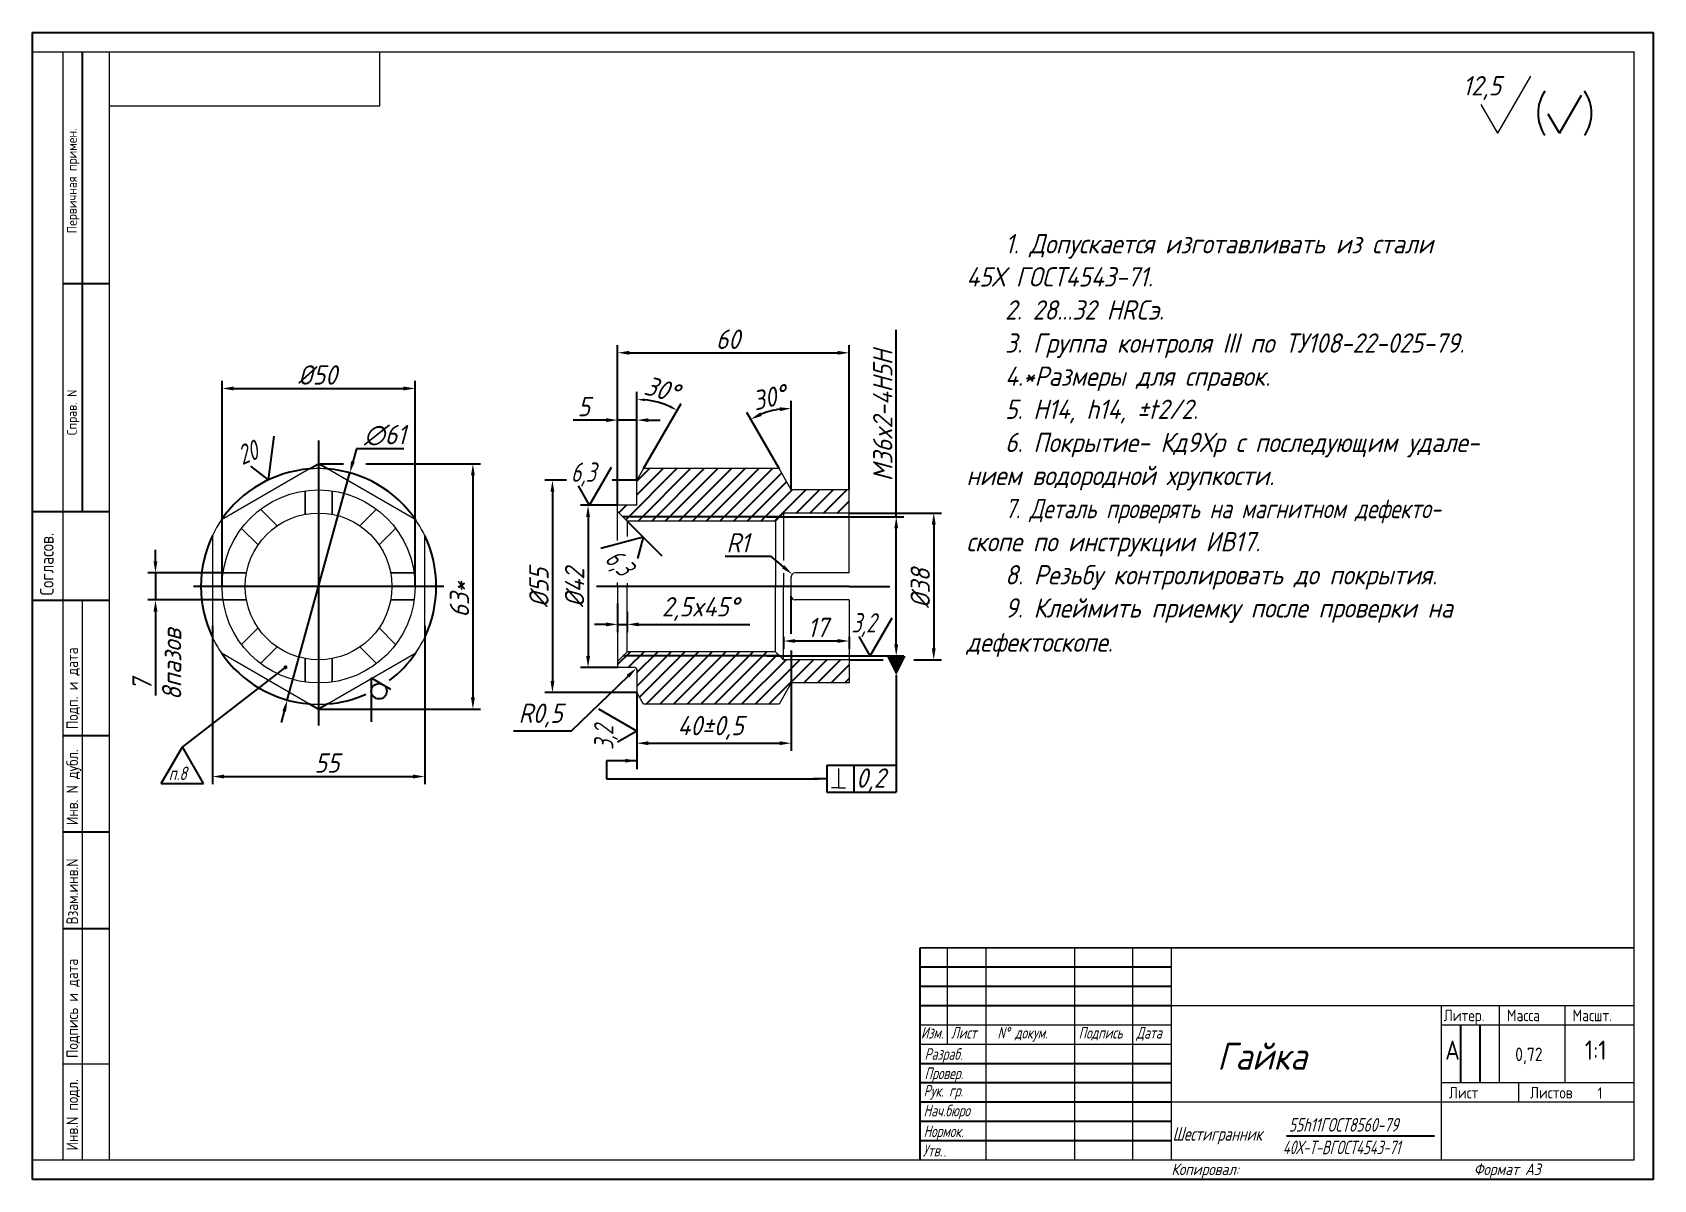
# Model space of a CAD drawing. Extents: x 4504 to 4924, y 0 to 297.
import ezdxf

# ---------------------------------------------------------------- set-up
doc = ezdxf.new("R2010")
doc.units = 0
doc.header["$MEASUREMENT"] = 0
doc.layers.get('0').update_dxf_attribs({"linetype": 'CONTINUOUS'})
doc.layers.get('DEFPOINTS').update_dxf_attribs({"linetype": 'CONTINUOUS'})
doc.layers.add('TOST', color=110, linetype='CONTINUOUS', lineweight=20)
doc.styles.get("Standard").update_dxf_attribs({"font": 'simplex.shx', "width": 0.85, "oblique": 15, "height": 5})
doc.dimstyles.get("Standard").update_dxf_attribs({"dimtxt": 5, "dimasz": 3, "dimexe": 2, "dimexo": 0, "dimgap": 1, "dimtad": 1, "dimdec": 0, "dimdsep": 46, "dimlunit": 6, "dimtxsty": 'STANDARD', "dimcen": 0.09, "dimclrt": 7, "dimadec": 0, "dimazin": 0, "dimtfac": 1, "dimtdec": 0, "dimtmove": 0, "dimatfit": 3, "dimfxl": 1, "dimtolj": 1, "dimtzin": 0, "dimarcsym": 0})

# ---------------------------------------------------------------- blocks, each defined once
blk = doc.blocks.new('*D177')
at = {"color": 0, "lineweight": -2, "transparency": 16777216}
for p, q in [((4660.21, 181.07), (4660.21, 203.97)), ((4661.94, 184.07), (4671.66, 200.9))]:
    blk.add_line(p, q, dxfattribs=at)
blk.add_arc((4660.21, 181.07), 20.91, 65.4831, 84.5169, dxfattribs=at)
at = {"color": 0, "transparency": 16777216}
for points in [[(4662.19, 201.54), (4662.22, 202.21), (4660.21, 201.97)], [(4669.04, 200.38), (4668.73, 199.79), (4670.66, 199.17)]]:
    blk.add_solid(points, dxfattribs=at)
at = {"layer": 'DEFPOINTS', "color": 0, "transparency": 16777216}
for p in [(4663.84, 201.66), (4660.21, 181.07), (4660.21, 181.07), (4661.94, 184.07), (4660.21, 174.57)]:
    blk.add_point(p, dxfattribs=at)
at = {"color": 7, "transparency": 16777216, "insert": (4666.62, 204.62), "char_height": 5, "attachment_point": 5, "rotation": 344.7679}
blk.add_mtext('\\A1;30°', dxfattribs=at)
blk = doc.blocks.new('*D178')
at = {"color": 0, "lineweight": -2, "transparency": 16777216}
for p, q in [((4655.21, 174.57), (4655.21, 198.63)), ((4660.21, 181.07), (4660.21, 198.63)), ((4652.21, 196.63), (4643.69, 196.63)), ((4660.21, 196.63), (4655.21, 196.63)), ((4663.21, 196.63), (4666.21, 196.63))]:
    blk.add_line(p, q, dxfattribs=at)
at = {"color": 0, "transparency": 16777216}
for points in [[(4652.21, 197.13), (4652.21, 196.13), (4655.21, 196.63)], [(4663.21, 197.13), (4663.21, 196.13), (4660.21, 196.63)]]:
    blk.add_solid(points, dxfattribs=at)
at = {"layer": 'DEFPOINTS', "color": 0, "transparency": 16777216}
for p in [(4660.21, 196.63), (4660.21, 181.07), (4655.21, 174.57)]:
    blk.add_point(p, dxfattribs=at)
at = {"color": 7, "transparency": 16777216, "insert": (4646.45, 200.13), "char_height": 5, "attachment_point": 5}
blk.add_mtext('\\A1;5', dxfattribs=at)
blk = doc.blocks.new('*D179')
at = {"color": 0, "lineweight": -2, "transparency": 16777216}
for p, q in [((4655.21, 174.57), (4655.21, 216.06)), ((4715.21, 178.57), (4715.21, 216.06)), ((4658.21, 214.06), (4712.21, 214.06))]:
    blk.add_line(p, q, dxfattribs=at)
at = {"color": 0, "transparency": 16777216}
for points in [[(4658.21, 214.56), (4658.21, 213.56), (4655.21, 214.06)], [(4712.21, 214.56), (4712.21, 213.56), (4715.21, 214.06)]]:
    blk.add_solid(points, dxfattribs=at)
at = {"layer": 'DEFPOINTS', "color": 0, "transparency": 16777216}
for p in [(4715.21, 214.06), (4715.21, 178.57), (4655.21, 174.57)]:
    blk.add_point(p, dxfattribs=at)
at = {"color": 7, "transparency": 16777216, "insert": (4683.79, 217.56), "char_height": 5, "attachment_point": 5}
blk.add_mtext('\\A1;60', dxfattribs=at)
blk = doc.blocks.new('*D180')
at = {"color": 0, "lineweight": -2, "transparency": 16777216}
for p, q in [((4700.21, 189.24), (4700.21, 201.66)), ((4697.03, 184.07), (4688.66, 198.57))]:
    blk.add_line(p, q, dxfattribs=at)
blk.add_arc((4700.21, 178.57), 21.09, 98.1559, 111.8441, dxfattribs=at)
at = {"color": 0, "transparency": 16777216}
for points in [[(4692.58, 197.7), (4692.14, 198.59), (4689.66, 196.83)], [(4697.18, 199.94), (4697.25, 198.95), (4700.21, 199.66)]]:
    blk.add_solid(points, dxfattribs=at)
at = {"layer": 'DEFPOINTS', "color": 0, "transparency": 16777216}
for p in [(4692.99, 198.39), (4700.21, 189.24), (4697.03, 184.07), (4700.21, 178.57), (4700.21, 178.57)]:
    blk.add_point(p, dxfattribs=at)
at = {"color": 7, "transparency": 16777216, "insert": (4694.45, 202.48), "char_height": 5, "attachment_point": 5, "rotation": 13.5291}
blk.add_mtext('\\A1;30°', dxfattribs=at)
blk = doc.blocks.new('*D181')
at = {"color": 0, "lineweight": -2, "transparency": 16777216}
for p, q in [((4655.21, 149.13), (4655.21, 141.74)), ((4657.71, 147.03), (4657.71, 141.74)), ((4652.21, 143.74), (4649.21, 143.74)), ((4655.21, 143.74), (4657.71, 143.74)), ((4660.71, 143.74), (4689.51, 143.74))]:
    blk.add_line(p, q, dxfattribs=at)
at = {"color": 0, "transparency": 16777216}
for points in [[(4652.21, 144.24), (4652.21, 143.24), (4655.21, 143.74)], [(4660.71, 144.24), (4660.71, 143.24), (4657.71, 143.74)]]:
    blk.add_solid(points, dxfattribs=at)
at = {"layer": 'DEFPOINTS', "color": 0, "transparency": 16777216}
for p in [(4655.21, 149.13), (4657.71, 147.03), (4657.71, 143.74)]:
    blk.add_point(p, dxfattribs=at)
at = {"color": 7, "transparency": 16777216, "insert": (4676.61, 147.72), "char_height": 5, "attachment_point": 5}
blk.add_mtext('\\A1;2,5x45%%d', dxfattribs=at)
blk = doc.blocks.new('*D182')
at = {"color": 0, "lineweight": -2, "transparency": 16777216}
for p, q in [((4655.21, 174.57), (4645.56, 174.57)), ((4647.56, 171.57), (4647.56, 135.57)), ((4655.21, 132.57), (4645.56, 132.57))]:
    blk.add_line(p, q, dxfattribs=at)
at = {"color": 0, "transparency": 16777216}
for points in [[(4647.06, 171.57), (4648.06, 171.57), (4647.56, 174.57)], [(4647.06, 135.57), (4648.06, 135.57), (4647.56, 132.57)]]:
    blk.add_solid(points, dxfattribs=at)
at = {"layer": 'DEFPOINTS', "color": 0, "transparency": 16777216}
for p in [(4655.21, 174.57), (4647.56, 132.57), (4655.21, 132.57)]:
    blk.add_point(p, dxfattribs=at)
at = {"color": 7, "transparency": 16777216, "insert": (4644.06, 153.23), "char_height": 5, "attachment_point": 5, "rotation": 90}
blk.add_mtext('\\A1;%%C42', dxfattribs=at)
blk = doc.blocks.new('*D183')
at = {"color": 0, "lineweight": -2, "transparency": 16777216}
for p, q in [((4642, 181.07), (4636.33, 181.07)), ((4638.33, 178.07), (4638.33, 129.07)), ((4660.21, 126.07), (4636.33, 126.07))]:
    blk.add_line(p, q, dxfattribs=at)
at = {"color": 0, "transparency": 16777216}
for points in [[(4637.83, 178.07), (4638.83, 178.07), (4638.33, 181.07)], [(4637.83, 129.07), (4638.83, 129.07), (4638.33, 126.07)]]:
    blk.add_solid(points, dxfattribs=at)
at = {"layer": 'DEFPOINTS', "color": 0, "transparency": 16777216}
for p in [(4642, 181.07), (4638.33, 126.07), (4660.21, 126.07)]:
    blk.add_point(p, dxfattribs=at)
at = {"color": 7, "transparency": 16777216, "insert": (4634.83, 153.23), "char_height": 5, "attachment_point": 5, "rotation": 90}
blk.add_mtext('\\A1;%%C55', dxfattribs=at)
blk = doc.blocks.new('*D184')
at = {"color": 0, "lineweight": -2, "transparency": 16777216}
for p, q in [((4715.21, 172.57), (4739.12, 172.57)), ((4737.12, 169.57), (4737.12, 137.57)), ((4731.98, 134.57), (4739.12, 134.57))]:
    blk.add_line(p, q, dxfattribs=at)
at = {"color": 0, "transparency": 16777216}
for points in [[(4736.62, 169.57), (4737.62, 169.57), (4737.12, 172.57)], [(4736.62, 137.57), (4737.62, 137.57), (4737.12, 134.57)]]:
    blk.add_solid(points, dxfattribs=at)
at = {"layer": 'DEFPOINTS', "color": 0, "transparency": 16777216}
for p in [(4715.21, 172.57), (4731.98, 134.57), (4737.12, 134.57)]:
    blk.add_point(p, dxfattribs=at)
at = {"color": 7, "transparency": 16777216, "insert": (4733.62, 153.04), "char_height": 5, "attachment_point": 5, "rotation": 90}
blk.add_mtext('\\A1;%%C38', dxfattribs=at)
blk = doc.blocks.new('*D185')
at = {"color": 0, "lineweight": -2, "transparency": 16777216}
for p, q in [((4700.21, 137.01), (4700.21, 110.98)), ((4660.21, 126.07), (4660.21, 110.98)), ((4663.21, 112.98), (4697.21, 112.98))]:
    blk.add_line(p, q, dxfattribs=at)
at = {"color": 0, "transparency": 16777216}
for points in [[(4663.21, 113.48), (4663.21, 112.48), (4660.21, 112.98)], [(4697.21, 113.48), (4697.21, 112.48), (4700.21, 112.98)]]:
    blk.add_solid(points, dxfattribs=at)
at = {"layer": 'DEFPOINTS', "color": 0, "transparency": 16777216}
for p in [(4700.21, 137.01), (4660.21, 126.07), (4700.21, 112.98)]:
    blk.add_point(p, dxfattribs=at)
at = {"color": 7, "transparency": 16777216, "insert": (4679.29, 116.96), "char_height": 5, "attachment_point": 5}
blk.add_mtext('\\A1;40%%P0,5', dxfattribs=at)
blk = doc.blocks.new('*D186')
at = {"color": 0, "lineweight": -2, "transparency": 16777216}
for p, q in [((4698.21, 140.56), (4698.21, 137.44)), ((4701.21, 139.44), (4712.21, 139.44)), ((4715.21, 140.56), (4715.21, 137.44))]:
    blk.add_line(p, q, dxfattribs=at)
at = {"color": 0, "transparency": 16777216}
for points in [[(4701.21, 139.94), (4701.21, 138.94), (4698.21, 139.44)], [(4712.21, 139.94), (4712.21, 138.94), (4715.21, 139.44)]]:
    blk.add_solid(points, dxfattribs=at)
at = {"layer": 'DEFPOINTS', "color": 0, "transparency": 16777216}
for p in [(4698.21, 140.56), (4715.21, 140.56), (4715.21, 139.44)]:
    blk.add_point(p, dxfattribs=at)
at = {"color": 7, "transparency": 16777216, "insert": (4707.07, 142.94), "char_height": 5, "attachment_point": 5}
blk.add_mtext('\\A1;17', dxfattribs=at)
blk = doc.blocks.new('*D187')
at = {"color": 0, "lineweight": -2, "transparency": 16777216}
for p, q in [((4727.4, 171.57), (4727.4, 219.99)), ((4693.84, 171.57), (4729.4, 171.57)), ((4727.4, 138.57), (4727.4, 168.57)), ((4693.84, 135.57), (4729.4, 135.57))]:
    blk.add_line(p, q, dxfattribs=at)
at = {"color": 0, "transparency": 16777216}
for points in [[(4726.9, 168.57), (4727.9, 168.57), (4727.4, 171.57)], [(4726.9, 138.57), (4727.9, 138.57), (4727.4, 135.57)]]:
    blk.add_solid(points, dxfattribs=at)
at = {"layer": 'DEFPOINTS', "color": 0, "transparency": 16777216}
for p in [(4693.84, 171.57), (4693.84, 135.57), (4727.4, 135.57)]:
    blk.add_point(p, dxfattribs=at)
at = {"color": 7, "transparency": 16777216, "insert": (4723.9, 197.78), "char_height": 5, "attachment_point": 5, "rotation": 90}
blk.add_mtext('\\A1;M36x2-4H5H', dxfattribs=at)
blk = doc.blocks.new('*D188')
at = {"color": 0, "lineweight": -2, "transparency": 16777216}
for p, q in [((4643.31, 116.17), (4657.91, 130.33)), ((4628.22, 116.17), (4643.31, 116.17))]:
    blk.add_line(p, q, dxfattribs=at)
at = {"color": 0, "transparency": 16777216}
blk.add_solid([(4657.56, 130.69), (4658.26, 129.97), (4660.07, 132.41)], dxfattribs=at)
at = {"layer": 'DEFPOINTS', "color": 0, "transparency": 16777216}
for p in [(4659.71, 132.07), (4660.07, 132.41)]:
    blk.add_point(p, dxfattribs=at)
at = {"color": 7, "transparency": 16777216, "insert": (4635.26, 120.15), "char_height": 5, "attachment_point": 5}
blk.add_mtext('\\A1;R0,5', dxfattribs=at)
blk = doc.blocks.new('*D189')
at = {"color": 0, "lineweight": -2, "transparency": 16777216}
for p, q in [((4552.74, 153.57), (4552.74, 206.82)), ((4602.74, 153.57), (4602.74, 206.82)), ((4555.74, 204.82), (4599.74, 204.82))]:
    blk.add_line(p, q, dxfattribs=at)
at = {"color": 0, "transparency": 16777216}
for points in [[(4555.74, 205.32), (4555.74, 204.32), (4552.74, 204.82)], [(4599.74, 205.32), (4599.74, 204.32), (4602.74, 204.82)]]:
    blk.add_solid(points, dxfattribs=at)
at = {"layer": 'DEFPOINTS', "color": 0, "transparency": 16777216}
for p in [(4602.74, 204.82), (4552.74, 153.57), (4602.74, 153.57)]:
    blk.add_point(p, dxfattribs=at)
at = {"color": 7, "transparency": 16777216, "insert": (4577.44, 208.32), "char_height": 5, "attachment_point": 5}
blk.add_mtext('\\A1;%%c50', dxfattribs=at)
blk = doc.blocks.new('*D190')
at = {"color": 0, "lineweight": -2, "transparency": 16777216}
for p, q in [((4587.56, 189.22), (4586.63, 185.86)), ((4599.84, 189.22), (4587.56, 189.22)), ((4569.64, 124.16), (4585.84, 182.97)), ((4568.84, 121.27), (4568.04, 118.38))]:
    blk.add_line(p, q, dxfattribs=at)
at = {"color": 0, "transparency": 16777216}
for points in [[(4586.15, 186), (4587.11, 185.73), (4585.84, 182.97)], [(4568.36, 121.4), (4569.32, 121.14), (4569.64, 124.16)]]:
    blk.add_solid(points, dxfattribs=at)
at = {"layer": 'DEFPOINTS', "color": 0, "transparency": 16777216}
for p in [(4585.84, 182.97), (4569.64, 124.16)]:
    blk.add_point(p, dxfattribs=at)
at = {"color": 7, "transparency": 16777216, "insert": (4594.92, 192.72), "char_height": 5, "attachment_point": 5}
blk.add_mtext('\\A1;∅61', dxfattribs=at)
blk = doc.blocks.new('*D191')
at = {"color": 0, "lineweight": -2, "transparency": 16777216}
for p, q in [((4550.24, 143.38), (4550.24, 102.35)), ((4605.24, 143.38), (4605.24, 102.35)), ((4553.24, 104.35), (4602.24, 104.35))]:
    blk.add_line(p, q, dxfattribs=at)
at = {"color": 0, "transparency": 16777216}
for points in [[(4553.24, 104.85), (4553.24, 103.85), (4550.24, 104.35)], [(4602.24, 104.85), (4602.24, 103.85), (4605.24, 104.35)]]:
    blk.add_solid(points, dxfattribs=at)
at = {"layer": 'DEFPOINTS', "color": 0, "transparency": 16777216}
for p in [(4550.24, 143.38), (4605.24, 143.38), (4605.24, 104.35)]:
    blk.add_point(p, dxfattribs=at)
at = {"color": 7, "transparency": 16777216, "insert": (4579.91, 107.85), "char_height": 5, "attachment_point": 5}
blk.add_mtext('\\A1;55', dxfattribs=at)
blk = doc.blocks.new('*D192')
at = {"color": 0, "lineweight": -2, "transparency": 16777216}
for p, q in [((4590.02, 185.32), (4619.73, 185.32)), ((4617.73, 182.32), (4617.73, 124.81)), ((4577.74, 121.81), (4619.73, 121.81))]:
    blk.add_line(p, q, dxfattribs=at)
at = {"color": 0, "transparency": 16777216}
for points in [[(4617.23, 182.32), (4618.23, 182.32), (4617.73, 185.32)], [(4617.23, 124.81), (4618.23, 124.81), (4617.73, 121.81)]]:
    blk.add_solid(points, dxfattribs=at)
at = {"layer": 'DEFPOINTS', "color": 0, "transparency": 16777216}
for p in [(4590.02, 185.32), (4577.74, 121.81), (4617.73, 121.81)]:
    blk.add_point(p, dxfattribs=at)
at = {"color": 7, "transparency": 16777216, "insert": (4614.23, 150.18), "char_height": 5, "attachment_point": 5, "rotation": 90}
blk.add_mtext('\\A1;63*', dxfattribs=at)
blk = doc.blocks.new('*D193')
at = {"color": 0, "lineweight": -2, "transparency": 16777216}
for p, q in [((4535.49, 160.07), (4535.49, 163.07)), ((4552.98, 157.07), (4533.49, 157.07)), ((4535.49, 157.07), (4535.49, 150.07)), ((4552.98, 150.07), (4533.49, 150.07)), ((4535.49, 147.07), (4535.49, 125.36))]:
    blk.add_line(p, q, dxfattribs=at)
at = {"color": 0, "transparency": 16777216}
for points in [[(4534.99, 160.07), (4535.99, 160.07), (4535.49, 157.07)], [(4534.99, 147.07), (4535.99, 147.07), (4535.49, 150.07)]]:
    blk.add_solid(points, dxfattribs=at)
at = {"layer": 'DEFPOINTS', "color": 0, "transparency": 16777216}
for p in [(4552.98, 157.07), (4535.49, 150.07), (4552.98, 150.07)]:
    blk.add_point(p, dxfattribs=at)
at = {"color": 7, "transparency": 16777216, "insert": (4531.99, 128.04), "char_height": 5, "attachment_point": 5, "rotation": 90}
blk.add_mtext('\\A1;7', dxfattribs=at)
blk = doc.blocks.new('*D194')
at = {"color": 0, "lineweight": -2, "transparency": 16777216}
for p, q in [((4683.04, 161.36), (4694.86, 161.36)), ((4694.86, 161.36), (4698.13, 158.63))]:
    blk.add_line(p, q, dxfattribs=at)
at = {"color": 0, "transparency": 16777216}
blk.add_solid([(4698.45, 159.01), (4697.81, 158.24), (4700.44, 156.71)], dxfattribs=at)
at = {"layer": 'DEFPOINTS', "color": 0, "transparency": 16777216}
for p in [(4700.44, 156.71), (4701.21, 156.07)]:
    blk.add_point(p, dxfattribs=at)
at = {"color": 7, "transparency": 16777216, "insert": (4686.34, 164.86), "char_height": 5, "attachment_point": 5}
blk.add_mtext('\\A1;R1', dxfattribs=at)

msp = doc.modelspace()

# ---------------------------------------------------------------- hatches: boundary and pattern name
h = msp.add_hatch()
h.set_pattern_fill('ANSI31', scale=20, style=0)
h.set_pattern_definition([(45, (14.05, 0), (-1.767767, 1.767767), [])])
h.paths.add_polyline_path([(4656.61, 135.57), (4655.21, 134.17), (4655.21, 132.57), (4659.71, 132.57, -0.414214), (4660.21, 132.07), (4660.21, 126.07), (4661.94, 123.07), (4697.03, 123.07), (4700.21, 128.57), (4715.21, 128.57), (4715.21, 134.57), (4698.21, 134.57), (4697.21, 135.57)])
h.paths.add_polyline_path([(4657.71, 136.67), (4656.61, 135.57), (4697.21, 135.57), (4696.11, 136.67)])
h.paths.add_polyline_path([(4697.21, 171.57), (4698.21, 172.57), (4715.21, 172.57), (4715.21, 178.57), (4700.21, 178.57), (4697.03, 184.07), (4661.94, 184.07), (4660.21, 181.07), (4660.21, 174.57), (4655.21, 174.57), (4655.21, 172.97), (4656.61, 171.57)])
h.paths.add_polyline_path([(4656.61, 171.57), (4657.71, 170.47), (4696.11, 170.47), (4697.21, 171.57)])

# ---------------------------------------------------------------- linework, layer by layer
at = {"color": 7}
for p, q in [((4503.61, 297), (4923.61, 297)), ((4503.61, 0), (4503.61, 297)), ((4923.61, 0), (4923.61, 297)), ((4516.61, 173), (4516.61, 292)), ((4899.21, 270.88), (4904.9, 280.74)), ((4899.21, 270.88), (4896.32, 275.88)), ((4511.61, 232), (4523.61, 232)), ((4564.74, 181.16), (4566.27, 192.44)), ((4577.74, 191.32), (4577.74, 117.58)), ((4700.21, 178.57), (4700.21, 189.24)), ((4575.41, 183.98), (4577.74, 185.32)), ((4580.06, 183.98), (4577.74, 185.32)), ((4577.74, 185.32), (4584.2, 185.32)), ((4564.74, 181.16), (4560.17, 184.69)), ((4647.95, 174.57), (4653.64, 184.42)), ((4660.21, 181.07), (4653.79, 181.07)), ((4647.95, 174.57), (4645.06, 179.57)), ((4503.61, 173), (4523.61, 173)), ((4697.21, 171.57), (4656.61, 171.57)), ((4657.71, 170.47), (4666.69, 161.48)), ((4661.83, 166.34), (4650.84, 163.4)), ((4661.83, 166.34), (4660.33, 160.77)), ((4610.19, 153.57), (4545.33, 153.57)), ((4715.21, 153.57), (4649.72, 153.57)), ((4715.21, 153.57), (4725.75, 153.57)), ((4503.61, 150), (4523.61, 150)), ((4700.21, 141.27), (4700.21, 151.07)), ((4720.64, 135.57), (4726.33, 145.42)), ((4720.64, 135.57), (4717.76, 140.57)), ((4697.21, 135.57), (4656.61, 135.57)), ((4715.21, 134.57), (4724.05, 134.57)), ((4727.4, 130.57), (4727.4, 104.09)), ((4591.41, 129.9), (4591.41, 118.52)), ((4591.41, 129.9), (4596.41, 127.01)), ((4575.41, 123.16), (4577.74, 121.81)), ((4580.06, 123.16), (4577.74, 121.81)), ((4660.21, 116.1), (4650.35, 121.79)), ((4511.42, 115), (4523.61, 115)), ((4660.21, 116.1), (4655.21, 113.21)), ((4536.96, 102.52), (4542.46, 112.05)), ((4547.96, 102.52), (4542.46, 112.05)), ((4660.21, 110.98), (4660.21, 106.28)), ((4709.45, 107.26), (4727.4, 107.26)), ((4709.45, 107.26), (4709.45, 100.26)), ((4716.45, 107.26), (4716.45, 100.26)), ((4727.4, 107.26), (4727.4, 100.26)), ((4727.4, 107.26), (4727.4, 100.26)), ((4536.96, 102.52), (4547.96, 102.52)), ((4709.45, 103.76), (4705.96, 103.76)), ((4709.45, 100.26), (4727.4, 100.26)), ((4511.61, 90), (4523.61, 90)), ((4511.61, 65), (4523.61, 65)), ((4733.61, 5), (4733.61, 60)), ((4798.61, 55), (4733.61, 55)), ((4798.61, 50), (4733.61, 50)), ((4798.61, 45), (4733.61, 45)), ((4873.61, 40), (4873.61, 25)), ((4878.61, 40), (4878.61, 25)), ((4798.61, 30), (4733.61, 30)), ((4798.61, 25), (4733.61, 25)), ((4798.61, 20), (4733.61, 20)), ((4798.61, 15), (4733.61, 15)), ((4798.61, 10), (4733.61, 10)), ((4828.47, 11.33), (4866.86, 11.33)), ((4923.61, 0), (4503.61, 0))]:
    msp.add_line(p, q, dxfattribs=at)
msp.add_lwpolyline([(4727.4, 135.57, 5, 0, 0), (4727.4, 130.57, 0, 0, 0)], format="xyseb", dxfattribs=at)
at = {"color": 7, "const_width": 0.5}
msp.add_lwpolyline([(4568.92, 132.63, 1), (4569.42, 132.63, 1)], format="xyb", close=True, dxfattribs=at)
at = {"color": 7}
msp.add_circle((4593.41, 126.43), 2, dxfattribs=at)
for centre, radius, start, end in [((4903.75, 276.09), 10.08, 145.452, 214.548), ((4897.44, 276.09), 10.08, 325.452, 34.548), ((4577.74, 153.57), 30.5, 94.3744, 145.6256), ((4577.74, 153.57), 30.5, 34.3744, 85.6256), ((4577.74, 153.57), 30.5, 154.3744, 205.6256), ((4577.74, 153.57), 30.5, 334.3744, 25.6256), ((4577.74, 153.57), 30.5, 214.3744, 265.6256), ((4577.74, 153.57), 30.5, 307.0476, 325.6256), ((4577.74, 153.57), 30.5, 274.3744, 293.7104)]:
    msp.add_arc(centre, radius, start, end, dxfattribs=at)
at = {"layer": 'TOST', "color": 7}
for p, q in [((4503.61, 292), (4918.61, 292)), ((4511.61, 5), (4511.61, 292)), ((4523.61, 5), (4523.61, 292)), ((4593.61, 278), (4593.61, 292)), ((4918.61, 5), (4918.61, 292)), ((4883.29, 270.88), (4891.82, 285.66)), ((4523.61, 278), (4593.61, 278)), ((4883.29, 270.88), (4878.96, 278.38)), ((4661.94, 184.07), (4660.21, 181.07)), ((4660.21, 174.57), (4660.21, 181.07)), ((4697.03, 184.07), (4661.94, 184.07)), ((4700.21, 178.57), (4697.03, 184.07)), ((4574.24, 178.32), (4574.24, 172.24)), ((4574.24, 172.24), (4574.24, 178.32)), ((4581.24, 178.32), (4581.24, 172.24)), ((4581.24, 172.24), (4581.24, 178.32)), ((4715.21, 178.57), (4700.21, 178.57)), ((4715.21, 157.07), (4715.21, 178.57)), ((4562.71, 173.54), (4567.01, 169.25)), ((4567.01, 169.25), (4562.71, 173.54)), ((4592.76, 173.54), (4588.47, 169.25)), ((4588.47, 169.25), (4592.76, 173.54)), ((4660.21, 174.57), (4655.21, 174.57)), ((4655.21, 165.47), (4655.21, 174.57)), ((4655.21, 172.97), (4657.71, 170.47)), ((4696.11, 170.47), (4698.21, 172.57)), ((4715.21, 172.57), (4698.21, 172.57)), ((4698.21, 172.57), (4698.21, 160.27)), ((4557.76, 168.6), (4562.06, 164.3)), ((4562.06, 164.3), (4557.76, 168.6)), ((4597.71, 168.6), (4593.42, 164.3)), ((4593.42, 164.3), (4597.71, 168.6)), ((4696.11, 170.47), (4657.71, 170.47)), ((4657.71, 170.47), (4657.71, 166.53)), ((4696.11, 170.47), (4696.11, 153.57)), ((4552.98, 157.07), (4559.06, 157.07)), ((4559.06, 157.07), (4552.98, 157.07)), ((4602.49, 157.07), (4596.41, 157.07)), ((4596.41, 157.07), (4602.49, 157.07)), ((4698.21, 157), (4698.21, 153.57)), ((4700.21, 151.07), (4700.21, 156.07)), ((4715.21, 157.07), (4701.21, 157.07)), ((4655.21, 153.57), (4655.21, 154.58)), ((4655.21, 153.57), (4655.21, 132.57)), ((4657.71, 154.43), (4657.71, 153.57)), ((4657.71, 136.67), (4657.71, 153.57)), ((4696.11, 136.67), (4696.11, 153.57)), ((4698.21, 134.57), (4698.21, 153.57)), ((4516.61, 5), (4516.61, 150)), ((4552.98, 150.07), (4559.06, 150.07)), ((4559.06, 150.07), (4552.98, 150.07)), ((4602.49, 150.07), (4596.41, 150.07)), ((4596.41, 150.07), (4602.49, 150.07)), ((4715.21, 150.07), (4701.21, 150.07)), ((4715.21, 150.07), (4715.21, 128.57)), ((4557.76, 138.54), (4562.06, 142.84)), ((4562.06, 142.84), (4557.76, 138.54)), ((4597.71, 138.54), (4593.42, 142.84)), ((4593.42, 142.84), (4597.71, 138.54)), ((4562.71, 133.59), (4567.01, 137.89)), ((4567.01, 137.89), (4562.71, 133.59)), ((4574.24, 128.81), (4574.24, 134.89)), ((4574.24, 134.89), (4574.24, 128.81)), ((4581.24, 128.81), (4581.24, 134.89)), ((4581.24, 134.89), (4581.24, 128.81)), ((4592.76, 133.59), (4588.47, 137.89)), ((4588.47, 137.89), (4592.76, 133.59)), ((4655.21, 134.17), (4657.71, 136.67)), ((4696.11, 136.67), (4657.71, 136.67)), ((4696.11, 136.67), (4698.21, 134.57)), ((4715.21, 134.57), (4698.21, 134.57)), ((4659.71, 132.57), (4655.21, 132.57)), ((4660.21, 132.07), (4660.21, 126.07)), ((4661.94, 123.07), (4660.21, 126.07)), ((4700.21, 128.57), (4697.03, 123.07)), ((4715.21, 128.57), (4700.21, 128.57)), ((4697.03, 123.07), (4661.94, 123.07)), ((4712.44, 106.4), (4712.44, 101.4)), ((4712.44, 101.4), (4710.64, 101.4)), ((4712.44, 101.4), (4714.23, 101.4)), ((4918.61, 60), (4733.61, 60)), ((4733.61, 60), (4918.61, 60)), ((4733.61, 60), (4733.61, 5)), ((4740.61, 60), (4740.61, 35)), ((4750.61, 60), (4750.61, 5)), ((4773.61, 60), (4773.61, 5)), ((4788.61, 60), (4788.61, 5)), ((4798.61, 60), (4798.61, 5)), ((4918.61, 45), (4798.61, 45)), ((4868.61, 45), (4868.61, 5)), ((4883.61, 45), (4883.61, 25)), ((4900.61, 45), (4900.61, 25)), ((4798.61, 40), (4733.61, 40)), ((4918.61, 40), (4868.61, 40)), ((4798.61, 35), (4733.61, 35)), ((4511.61, 30), (4523.61, 30)), ((4918.61, 25), (4868.61, 25)), ((4888.61, 25), (4888.61, 20)), ((4918.61, 20), (4798.61, 20)), ((4918.61, 5), (4503.61, 5))]:
    msp.add_line(p, q, dxfattribs=at)
for points in [[(4575.41, 183.98), (4552.56, 170.79)], [(4602.91, 170.79), (4580.06, 183.98)], [(4550.24, 166.76), (4550.24, 140.38)], [(4605.24, 140.38), (4605.24, 166.76)], [(4552.56, 136.35), (4575.41, 123.16)], [(4580.06, 123.16), (4602.91, 136.35)]]:
    msp.add_lwpolyline(points, dxfattribs=at)
for radius in [25, 19]:
    msp.add_circle((4577.74, 153.57), radius, dxfattribs=at)
for centre, radius, start, end in [((4577.74, 153.57), 30.5, 85.6256, 94.3744), ((4577.74, 153.57), 30.5, 85.6256, 94.3744), ((4577.74, 153.57), 30.5, 145.6256, 154.3744), ((4577.74, 153.57), 30.5, 25.6256, 34.3744), ((4701.21, 156.07), 1, 90, 180), ((4701.21, 151.07), 1, 180, 270), ((4577.74, 153.57), 30.5, 205.6256, 214.3744), ((4577.74, 153.57), 30.5, 325.6256, 334.3744), ((4659.71, 132.07), 0.5, 0, 90), ((4577.74, 153.57), 30.5, 265.6256, 274.3744)]:
    msp.add_arc(centre, radius, start, end, dxfattribs=at)

# ---------------------------------------------------------------- texts
at = {"color": 7}
for s, height, width, p in [('Первичная примен.', 2.5, 0.85, (4515.1, 244.97)), ('Справ. N', 2.5, 0.85, (4515.1, 192.71)), ('Согласов.', 3.5, 0.8, (4509.08, 151.22)), ('Подп. и дата', 3, 0.8, (4515.42, 116.6)), ('Инв. N дубл.', 3, 0.8, (4515.42, 91.76)), ('Взам.инв.N', 3, 0.8, (4515.42, 66.03)), ('Подпись и дата', 3, 0.8, (4515.42, 31.48)), ('Инв.N подл.', 3, 0.8, (4515.42, 7.52))]:
    msp.add_text(s, height=height, rotation=90, dxfattribs=dict(at, width=width)).set_placement(p)
at = {"color": 7, "oblique": 15, "width": 0.7}
for s, p in [('Изм.', (4733.79, 36.5)), ('Лист', (4741.61, 36.5)), ('N%%d докум.', (4753.61, 36.5)), ('Подпись', (4774.65, 36.5)), ('Дата', (4789.61, 36.5)), ('Разраб.', (4734.73, 31)), ('Провер.', (4734.73, 26)), ('Рук. гр.', (4734.49, 21.49)), ('Нач.бюро', (4734.49, 16.36)), ('Нормок.', (4734.49, 11)), ('Утв.', (4734.25, 6))]:
    msp.add_text(s, height=3, dxfattribs=at).set_placement(p)
at = {"color": 7, "width": 0.7}
for p in [(4736.84, 10.91), (4739.71, 5.85)]:
    msp.add_text('.', height=3, dxfattribs=at).set_placement(p)
at = {"layer": 'TOST', "color": 7, "oblique": 15}
for s, height, width, p in [('12,5', 5, 0.85, (4874.14, 280.71)), ('1. Допускается изготавливать из стали', 5, 0.85, (4755.58, 239.79)), ('45Х ГОСТ4543-71.', 5, 0.85, (4745.58, 231.22)), ('2. 28...32 HRCэ.', 5, 0.85, (4755.58, 222.65)), ('3. Группа контроля III по ТУ108-22-025-79.', 5, 0.85, (4755.58, 214.08)), ('4.*Размеры для справок.', 5, 0.85, (4755.58, 205.5)), ('5. H14, h14, %%pt2/2.', 5, 0.85, (4755.58, 196.93)), ('6. Покрытие- Кд9Хр с последующим удале-', 5, 0.85, (4755.58, 188.36)), ('6,3', 5, 0.7, (4643.1, 180.64)), ('нием водородной хрупкости.', 5, 0.85, (4745.58, 179.79)), ('7. Деталь проверять на магнитном дефекто-', 5, 0.75, (4755.58, 171.22)), ('скопе по инструкции ИВ17.', 5, 0.85, (4745.58, 162.65)), ('8. Резьбу контролировать до покрытия.', 5, 0.85, (4755.58, 154.08)), ('9. Клеймить приемку после проверки на', 5, 0.85, (4755.58, 145.5)), ('3,2', 5, 0.7, (4715.8, 141.64)), ('дефектоскопе.', 5, 0.85, (4745.58, 136.65)), ('п.8', 3.5, 0.7, (4538.93, 103.42)), ('0,2', 5, 0.85, (4717.02, 101.46)), ('Гайка', 7, 0.85, (4810.57, 28.44)), ('Шестигранник', 3.5, 0.7, (4798.99, 10.06)), ('55h11ГОСТ8560-79', 3.5, 0.7, (4829.09, 12.41)), ('40Х-Т-ВГОСТ4543-71', 3.5, 0.65, (4827.53, 6.57)), ('Копировал:', 3, 0.81, (4798.69, 1.16)), ('Формат А3', 3, 0.81, (4877.02, 1.16))]:
    msp.add_text(s, height=height, dxfattribs=dict(at, width=width)).set_placement(p)
for s, rotation, width, p in [('20', 22.2853, 0.7, (4557.96, 184.94)), ('6,3', 315, 0.7, (4651.66, 160.33)), ('8пазов', 90, 0.85, (4542.18, 124.13)), ('3,2', 90, 0.7, (4654.13, 111.25))]:
    msp.add_text(s, height=5, rotation=rotation, dxfattribs=dict(at, width=width)).set_placement(p)
at = {"layer": 'TOST', "color": 7, "width": 0.81}
for s, height, p in [('Литер.', 3, (4869.27, 41)), ('Масса', 3, (4885.61, 41)), ('Масшт.', 3, (4902.61, 41)), ('А', 5, (4869.61, 31.01)), ('0,72', 3.5, (4887.75, 30.67)), ('1:1', 5, (4905.82, 31.01)), ('Лист', 3, (4870.61, 21)), ('Листов', 3, (4891.61, 21)), ('1', 3, (4909.12, 20.88))]:
    msp.add_text(s, height=height, dxfattribs=at).set_placement(p)

# ---------------------------------------------------------------- dimensions: what is measured, and where the dimension line sits
at = {"color": 7}
for base, p1, p2, picture, middle in [((4715.21, 214.06), (4655.21, 174.57), (4715.21, 178.57), '*D179', (4683.79, 214.06)), ((4660.21, 196.63), (4655.21, 174.57), (4660.21, 181.07), '*D178', (4646.45, 196.63)), ((4605.24, 104.35), (4550.24, 143.38), (4605.24, 143.38), '*D191', (4579.91, 104.35)), ((4715.21, 139.44), (4698.21, 140.56), (4715.21, 140.56), '*D186', (4707.07, 139.44))]:
    dim = msp.add_linear_dim(base=base, p1=p1, p2=p2, dimstyle='STANDARD', dxfattribs=at)
    dim.commit()
    dim.dimension.update_dxf_attribs({"geometry": picture, "text_midpoint": middle, "dimtype": 160})
for base, p1, p2, text, picture, middle in [((4727.4, 135.57), (4693.84, 171.57), (4693.84, 135.57), 'M<>x2-4H5H', '*D187', (4727.4, 197.78)), ((4617.73, 121.81), (4590.02, 185.32), (4577.74, 121.81), '63*', '*D192', (4617.73, 150.18)), ((4638.33, 126.07), (4642, 181.07), (4660.21, 126.07), '%%C<>', '*D183', (4638.33, 153.23)), ((4647.56, 132.57), (4655.21, 174.57), (4655.21, 132.57), '%%C<>', '*D182', (4647.56, 153.23)), ((4737.12, 134.57), (4715.21, 172.57), (4731.98, 134.57), '%%C<>', '*D184', (4737.12, 153.04))]:
    dim = msp.add_linear_dim(base=base, p1=p1, p2=p2, angle=90, text=text, dimstyle='STANDARD', dxfattribs=at)
    dim.commit()
    dim.dimension.update_dxf_attribs({"geometry": picture, "text_midpoint": middle, "dimtype": 160})
for base, p1, p2, text, picture, middle in [((4602.74, 204.82), (4552.74, 153.57), (4602.74, 153.57), '%%c<>', '*D189', (4577.44, 204.82)), ((4700.21, 112.98), (4660.21, 126.07), (4700.21, 137.01), '<>%%P0,5', '*D185', (4679.29, 112.98))]:
    dim = msp.add_linear_dim(base=base, p1=p1, p2=p2, text=text, dimstyle='STANDARD', dxfattribs=at)
    dim.commit()
    dim.dimension.update_dxf_attribs({"geometry": picture, "text_midpoint": middle, "dimtype": 160})
for base, line1, line2, override, picture, middle in [((4663.84, 201.66), ((4660.21, 174.57), (4660.21, 181.07)), ((4661.94, 184.07), (4660.21, 181.07)), {"dimasz": 2, "dimazin": 2}, '*D177', (4665.7, 201.24)), ((4692.99, 198.39), ((4700.21, 178.57), (4700.21, 189.24)), ((4700.21, 178.57), (4697.03, 184.07)), {"dimazin": 2}, '*D180', (4695.27, 199.07))]:
    dim = msp.add_angular_dim_2l(base=base, line1=line1, line2=line2, dimstyle='STANDARD', override=override, dxfattribs=at)
    dim.commit()
    dim.dimension.update_dxf_attribs({"geometry": picture, "text_midpoint": middle, "dimtype": 162})
dim = msp.add_diameter_dim_2p(p1=(4569.64, 124.16), p2=(4585.84, 182.97), dimstyle='STANDARD', override={"dimtih": 1, "dimtoh": 1}, dxfattribs=at)
dim.commit()
dim.dimension.update_dxf_attribs({"geometry": '*D190', "text_midpoint": (4594.92, 189.22), "dimtype": 163})
for center, mpoint, override, picture, middle in [((4701.21, 156.07), (4700.44, 156.71), {"dimtih": 1, "dimtoh": 1, "dimcen": 0, "dimtofl": 0}, '*D194', (4686.34, 161.36)), ((4659.71, 132.07), (4660.07, 132.41), {"dimtoh": 1, "dimdec": 1, "dimtmove": 1}, '*D188', (4643.31, 116.17))]:
    dim = msp.add_radius_dim(center=center, mpoint=mpoint, dimstyle='STANDARD', override=override, dxfattribs=at)
    dim.commit()
    dim.dimension.update_dxf_attribs({"geometry": picture, "text_midpoint": middle, "dimtype": 164})
dim = msp.add_linear_dim(base=(4535.49, 150.07), p1=(4552.98, 157.07), p2=(4552.98, 150.07), angle=90, dimstyle='STANDARD', dxfattribs=at)
dim.commit()
dim.dimension.update_dxf_attribs({"geometry": '*D193', "text_midpoint": (4535.49, 128.04), "dimtype": 160})
dim = msp.add_linear_dim(base=(4657.71, 143.74), p1=(4655.21, 149.13), p2=(4657.71, 147.03), text='<>x45%%d', dimstyle='STANDARD', override={"dimdec": 1}, dxfattribs=at)
dim.commit()
dim.dimension.update_dxf_attribs({"geometry": '*D181', "text_midpoint": (4676.61, 143.74), "dimtype": 160})

# ---------------------------------------------------------------- leaders
at = {"color": 7, "has_arrowhead": 0}
msp.add_leader([(4569.17, 132.63), (4542.46, 112.05)], dimstyle='STANDARD', dxfattribs=at)
at = {"color": 7}
msp.add_leader([(4660.21, 108.44), (4652.34, 108.44), (4652.34, 103.76), (4707.29, 103.76)], dimstyle='STANDARD', dxfattribs=at)

doc.saveas('drawing.dxf')
